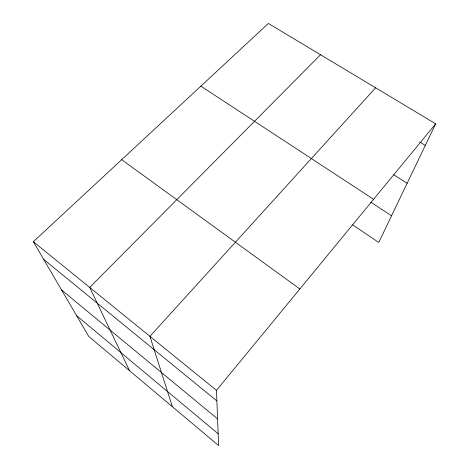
<?xml version="1.0" encoding="UTF-8"?>
<svg xmlns="http://www.w3.org/2000/svg" width="469" height="469" viewBox="0 0 469 469"><rect width="100%" height="100%" fill="white"/><g stroke="black" fill="none" stroke-linecap="round" stroke-linejoin="round"><path stroke-width="0.7" d="M435.66 123.822L216.479 390.355L218.618 445.55L88.758 336.449L33.34 241.705L268.368 23.45L435.66 123.822L378.759 242.455L352.665 224.85M375.622 87.803L149.933 336.337L172.363 406.687M320.544 54.756L89.702 287.45L129.585 370.75M419.726 142.019L425.295 145.431M393.655 174.708L407.133 183.297M200.867 86.138L373.576 199.319M370.862 202.186L391.551 215.787M121.664 159.683L299.843 288.974M33.34 241.705L216.479 390.355M43.711 259.427L216.889 400.942M61.58 289.983L217.587 418.905M76.611 315.69L218.161 433.743"/></g></svg>
